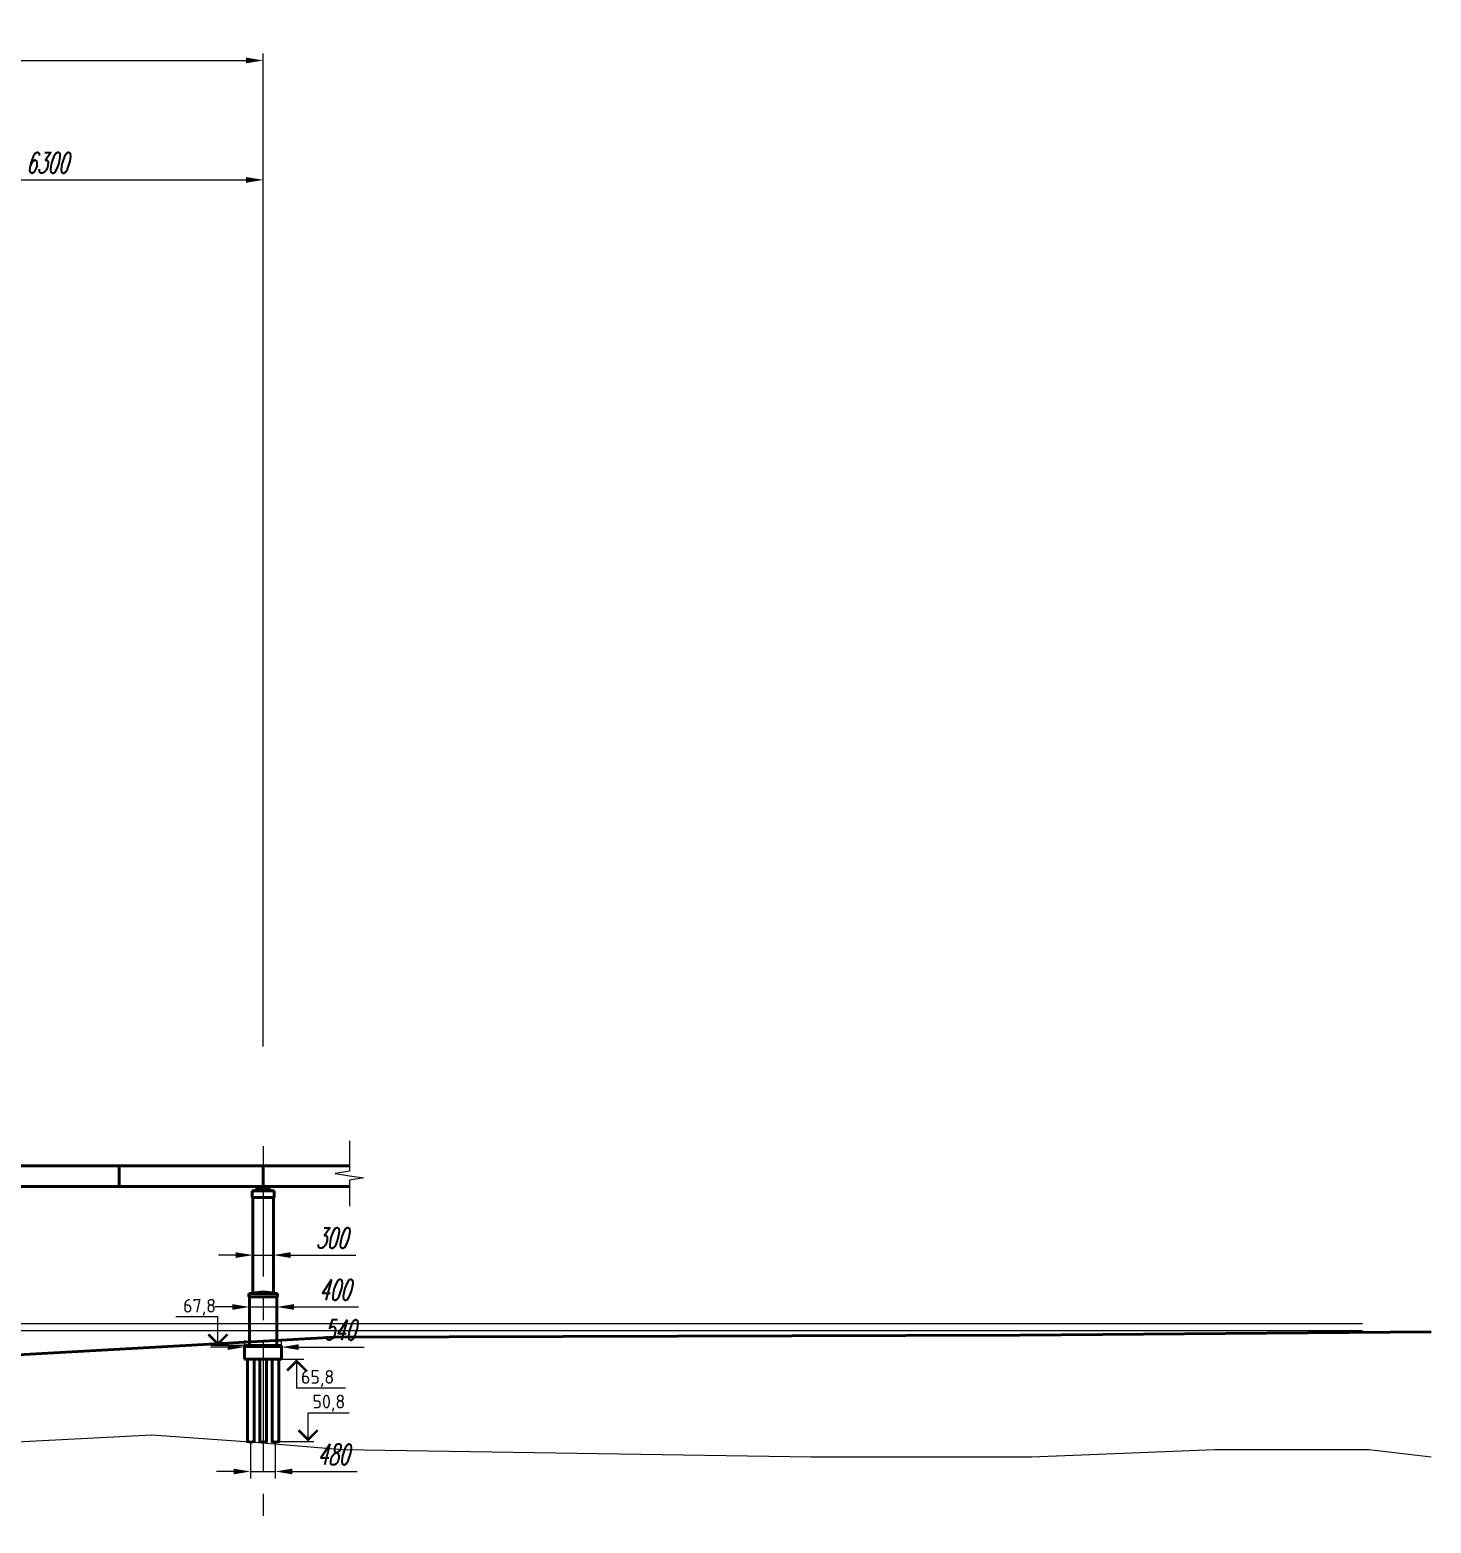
# Model space of a CAD drawing. Header units: millimetres. Extents: x 82 to 1107, y 39 to 638.
# Drawn here: x 759.4 to 964, y 419.6 to 637.6 of the extents above; entities that cross this region are included whole.
import ezdxf

# ---------------------------------------------------------------- set-up
doc = ezdxf.new("R2010")
doc.units = ezdxf.units.MM
doc.linetypes.add('CENTER2', pattern=[28.575, 19.05, -3.175, 3.175, -3.175])
for name, color, linetype, lineweight in [('2', 7, 'Continuous', 15), ('axis', 40, 'CENTER2', 20), ('dim', 4, 'Continuous', 25), ('elevation', 250, 'Continuous', 40)]:
    doc.layers.add(name, color=color, linetype=linetype, lineweight=lineweight)
doc.layers.add('const', color=251, linetype='Continuous', lineweight=0, plot=False)
doc.layers.add('water level', color=7, linetype='Continuous', lineweight=9, true_color=0x2099df)
doc.styles.add('GOST-2.304_Type-B', font='')
doc.styles.add('text-razm', font='simplex.shx', dxfattribs={"width": 0.6, "oblique": 15})
doc.styles.get('GOST-2.304_Type-B').set_extended_font_data('GOST Common')
doc.dimstyles.new('razm-001', dxfattribs={"dimtxt": 3, "dimasz": 2.5, "dimexe": 1, "dimexo": 0, "dimgap": 1, "dimtad": 1, "dimdec": 0, "dimlfac": 100, "dimzin": 1, "dimtxsty": 'text-razm', "dimcen": 2.5, "dimclrd": 256, "dimclre": 256, "dimclrt": 7, "dimaunit": 1, "dimadec": 0, "dimazin": 2, "dimtfac": 1, "dimtdec": 0, "dimtmove": 0, "dimatfit": 3, "dimfxl": 1, "dimlwd": 20, "dimlwe": 20, "dimarcsym": 0})

# ---------------------------------------------------------------- blocks, each defined once
blk = doc.blocks.new('*D33')
at = {"layer": 'Defpoints', "color": 0, "transparency": 16777216}
for p in [(793.5, 633.18), (101.29, 489.02), (793.5, 489.17)]:
    blk.add_point(p, dxfattribs=at)
at = {"layer": 'dim', "lineweight": 20, "transparency": 16777216}
for p, q in [((101.29, 489.02), (101.29, 634.18)), ((103.79, 633.18), (791, 633.18)), ((793.5, 489.17), (793.5, 634.18))]:
    blk.add_line(p, q, dxfattribs=at)
at = {"layer": 'dim', "transparency": 16777216}
for points in [[(103.79, 633.6), (103.79, 632.76), (101.29, 633.18)], [(791, 633.6), (791, 632.76), (793.5, 633.18)]]:
    blk.add_solid(points, dxfattribs=at)
at = {"layer": 'dim', "color": 7, "transparency": 16777216, "insert": (447.39, 635.68), "char_height": 3, "attachment_point": 5, "style": 'text-razm'}
blk.add_mtext('69220', dxfattribs=at)
blk = doc.blocks.new('*D34')
at = {"layer": 'Defpoints', "color": 0, "transparency": 16777216}
for p in [(793.5, 615.74), (730.5, 520.81), (793.5, 520.81)]:
    blk.add_point(p, dxfattribs=at)
at = {"layer": 'dim', "lineweight": 20, "transparency": 16777216}
for p, q in [((730.5, 520.81), (730.5, 616.74)), ((733, 615.74), (791, 615.74)), ((793.5, 520.81), (793.5, 616.74))]:
    blk.add_line(p, q, dxfattribs=at)
at = {"layer": 'dim', "transparency": 16777216}
for points in [[(733, 616.16), (733, 615.32), (730.5, 615.74)], [(791, 616.16), (791, 615.32), (793.5, 615.74)]]:
    blk.add_solid(points, dxfattribs=at)
at = {"layer": 'dim', "color": 7, "transparency": 16777216, "insert": (762, 618.24), "char_height": 3, "attachment_point": 5, "style": 'text-razm'}
blk.add_mtext('6300', dxfattribs=at)
blk = doc.blocks.new('*D51')
at = {"layer": 'Defpoints', "color": 0, "transparency": 16777216}
for p in [(792, 458.17), (795, 458.73), (795, 458.17)]:
    blk.add_point(p, dxfattribs=at)
at = {"layer": 'dim', "lineweight": 20, "transparency": 16777216}
for p, q in [((789.5, 458.73), (787, 458.73)), ((792, 458.17), (792, 459.73)), ((792, 458.73), (795, 458.73)), ((795, 458.17), (795, 459.73)), ((797.5, 458.73), (807.04, 458.73))]:
    blk.add_line(p, q, dxfattribs=at)
at = {"layer": 'dim', "transparency": 16777216}
for points in [[(789.5, 459.15), (789.5, 458.32), (792, 458.73)], [(797.5, 459.15), (797.5, 458.32), (795, 458.73)]]:
    blk.add_solid(points, dxfattribs=at)
at = {"layer": 'dim', "color": 7, "transparency": 16777216, "insert": (803.52, 461.23), "char_height": 3, "attachment_point": 5, "style": 'text-razm'}
blk.add_mtext('300', dxfattribs=at)
blk = doc.blocks.new('*D52')
at = {"layer": 'Defpoints', "color": 0, "transparency": 16777216}
for p in [(791.5, 451.38), (795.5, 451.24), (795.5, 451.16)]:
    blk.add_point(p, dxfattribs=at)
at = {"layer": 'dim', "lineweight": 20, "transparency": 16777216}
for p, q in [((791.5, 451.38), (791.5, 450.16)), ((789, 451.16), (786.5, 451.16)), ((791.5, 451.16), (795.5, 451.16)), ((795.5, 451.24), (795.5, 450.16)), ((798, 451.16), (807.42, 451.16))]:
    blk.add_line(p, q, dxfattribs=at)
at = {"layer": 'dim', "transparency": 16777216}
for points in [[(789, 451.58), (789, 450.74), (791.5, 451.16)], [(798, 451.58), (798, 450.74), (795.5, 451.16)]]:
    blk.add_solid(points, dxfattribs=at)
at = {"layer": 'dim', "color": 7, "transparency": 16777216, "insert": (803.96, 453.66), "char_height": 3, "attachment_point": 5, "style": 'text-razm'}
blk.add_mtext('400', dxfattribs=at)
blk = doc.blocks.new('*D53')
at = {"layer": 'Defpoints', "color": 0, "transparency": 16777216}
for p in [(796.2, 445.3), (790.8, 443.51), (796.2, 444.51)]:
    blk.add_point(p, dxfattribs=at)
at = {"layer": 'dim', "lineweight": 20, "transparency": 16777216}
for p, q in [((788.3, 445.3), (785.8, 445.3)), ((790.8, 443.51), (790.8, 446.3)), ((790.8, 445.3), (796.2, 445.3)), ((796.2, 444.51), (796.2, 446.3)), ((798.7, 445.3), (808.24, 445.3))]:
    blk.add_line(p, q, dxfattribs=at)
at = {"layer": 'dim', "transparency": 16777216}
for points in [[(788.3, 445.71), (788.3, 444.88), (790.8, 445.3)], [(798.7, 445.71), (798.7, 444.88), (796.2, 445.3)]]:
    blk.add_solid(points, dxfattribs=at)
at = {"layer": 'dim', "color": 7, "transparency": 16777216, "insert": (804.72, 447.8), "char_height": 3, "attachment_point": 5, "style": 'text-razm'}
blk.add_mtext('540', dxfattribs=at)
blk = doc.blocks.new('*D54')
at = {"layer": 'Defpoints', "color": 0, "transparency": 16777216}
for p in [(791.67, 431.43), (795.27, 431.43), (795.27, 427.13)]:
    blk.add_point(p, dxfattribs=at)
at = {"layer": 'dim', "lineweight": 20, "transparency": 16777216}
for p, q in [((791.67, 431.43), (791.67, 426.13)), ((795.27, 431.43), (795.27, 426.13)), ((789.17, 427.13), (786.67, 427.13)), ((791.67, 427.13), (795.27, 427.13)), ((797.77, 427.13), (807.2, 427.13))]:
    blk.add_line(p, q, dxfattribs=at)
at = {"layer": 'dim', "transparency": 16777216}
for points in [[(789.17, 427.55), (789.17, 426.72), (791.67, 427.13)], [(797.77, 427.55), (797.77, 426.72), (795.27, 427.13)]]:
    blk.add_solid(points, dxfattribs=at)
at = {"layer": 'dim', "color": 7, "transparency": 16777216, "insert": (803.74, 429.63), "char_height": 3, "attachment_point": 5, "style": 'text-razm'}
blk.add_mtext('480', dxfattribs=at)

msp = doc.modelspace()

# ---------------------------------------------------------------- linework, layer by layer
at = {"layer": '2', "linetype": 'Continuous'}
for p, q in [((786.899, 449.715), (780.756, 449.715)), ((786.899, 445.515), (786.899, 449.715)), ((790.89, 445.515), (785.849, 445.515)), ((796.197, 443.514), (799.435, 443.514)), ((798.385, 443.514), (798.385, 439.314)), ((805.539, 439.314), (798.385, 439.314)), ((800.064, 431.513), (800.064, 435.713)), ((800.064, 435.713), (806.032, 435.713)), ((795.797, 431.513), (800.915, 431.513))]:
    msp.add_line(p, q, dxfattribs=at)
at = {"layer": '2'}
for p, q in [((714.081, 429.278), (777.229, 432.485)), ((777.229, 432.485), (792.214, 431.416)), ((792.214, 431.416), (805.058, 430.347)), ((805.058, 430.347), (873.558, 429.278)), ((905.667, 429.278), (932.425, 430.347)), ((932.425, 430.347), (954.902, 430.347)), ((954.902, 430.347), (963.985, 429.278)), ((873.558, 429.278), (905.667, 429.278))]:
    msp.add_line(p, q, dxfattribs=at)
at = {"layer": '2', "color": 30}
msp.add_lwpolyline([(806.107, 475.427), (806.107, 470.993), (804.028, 470.66), (806.107, 470.328), (808.187, 469.995), (806.107, 469.662), (806.107, 465.884)], dxfattribs=at)
at = {"layer": '2', "linetype": 'Continuous'}
for points in [[(788.299, 447.163, 0.35, 0.35, 0), (786.899, 445.763, 0.35, 0.35, 0), (785.499, 447.163, 0.35, 0.35, 0)], [(796.985, 441.866, 0.35, 0.35, 0), (798.385, 443.266, 0.35, 0.35, 0), (799.785, 441.866, 0.35, 0.35, 0)], [(798.664, 433.161, 0.35, 0.35, 0), (800.064, 431.761, 0.35, 0.35, 0), (801.464, 433.161, 0.35, 0.35, 0)]]:
    msp.add_lwpolyline(points, format="xyseb", dxfattribs=at)
at = {"layer": 'axis'}
msp.add_line((793.497, 474.653), (793.497, 419.594), dxfattribs=at)
at = {"layer": 'const'}
msp.add_line((153.985, 447.746), (953.985, 447.746), dxfattribs=at)
at = {"layer": 'elevation'}
for p, q in [((791.897, 468.141), (793.497, 468.341)), ((791.897, 468.141), (795.097, 468.141)), ((791.897, 468.141), (791.897, 467.141)), ((791.897, 467.141), (795.097, 467.141)), ((791.997, 467.141), (791.997, 453.216)), ((795.097, 468.141), (793.497, 468.341)), ((794.997, 467.141), (794.997, 453.216)), ((795.097, 468.141), (795.097, 467.141)), ((793.497, 453.391), (791.397, 453.146)), ((791.397, 453.146), (795.597, 453.146)), ((791.397, 453.146), (791.397, 452.646)), ((791.397, 452.646), (795.597, 452.646)), ((791.497, 445.514), (791.497, 452.646)), ((793.497, 453.391), (795.597, 453.146)), ((795.497, 452.646), (795.497, 445.514)), ((795.597, 453.146), (795.597, 452.646)), ((791.497, 449.513), (791.497, 445.514)), ((791.497, 447.607), (791.497, 447.107)), ((795.497, 447.607), (795.497, 447.107)), ((796.197, 445.514), (790.797, 445.514)), ((790.797, 445.514), (790.797, 443.514)), ((796.197, 445.514), (796.197, 443.514)), ((796.197, 443.514), (790.797, 443.514))]:
    msp.add_line(p, q, dxfattribs=at)
at = {"layer": 'elevation', "color": 7}
for p, q in [((803.985, 446.746), (903.985, 447.046)), ((903.985, 447.046), (963.985, 447.546)), ((713.977, 441.746), (803.985, 446.746))]:
    msp.add_line(p, q, dxfattribs=at)
at = {"layer": 'elevation'}
for points in [[(772.497, 471.746), (751.497, 471.746), (751.497, 468.746), (772.497, 468.746)], [(793.497, 471.746), (772.497, 471.746), (772.497, 468.746), (793.497, 468.746)]]:
    msp.add_lwpolyline(points, close=True, dxfattribs=at)
for points in [[(806.107, 471.746), (793.497, 471.746), (793.497, 468.746), (806.107, 468.746)], [(792.596, 468.228), (792.596, 468.661), (794.398, 468.661), (794.398, 468.228)], [(792.197, 443.514), (792.197, 431.513), (791.721, 431.429), (791.197, 431.513), (791.197, 443.514)], [(793.997, 443.514), (793.997, 431.513), (793.521, 431.429), (792.997, 431.513), (792.997, 443.514)], [(795.797, 443.514), (795.797, 431.513), (795.321, 431.429), (794.797, 431.513), (794.797, 443.514)]]:
    msp.add_lwpolyline(points, dxfattribs=at)
at = {"layer": 'water level'}
msp.add_line((153.985, 448.746), (953.985, 448.746), dxfattribs=at)

# ---------------------------------------------------------------- texts
at = {"layer": '2', "linetype": 'Continuous', "style": 'GOST-2.304_Type-B'}
for s, p in [('67,8', (781.806, 450.345)), ('65,8', (799.015, 439.944)), ('50,8', (800.694, 436.343))]:
    msp.add_text(s, height=2, dxfattribs=at).set_placement(p)

# ---------------------------------------------------------------- dimensions: what is measured, and where the dimension line sits
at = {"layer": 'dim'}
for base, p1, p2, picture, middle in [((793.497, 633.178), (101.288, 489.022), (793.497, 489.172), '*D33', (447.392, 635.678)), ((793.497, 615.741), (730.497, 520.807), (793.497, 520.807), '*D34', (761.997, 618.241)), ((794.997, 458.734), (791.997, 458.172), (794.997, 458.172), '*D51', (803.517, 461.234)), ((795.497, 451.16), (791.497, 451.377), (795.497, 451.239), '*D52', (803.96, 453.66)), ((796.197, 445.296), (790.797, 443.514), (796.197, 444.514), '*D53', (804.717, 447.796))]:
    dim = msp.add_linear_dim(base=base, p1=p1, p2=p2, dimstyle='razm-001', override={"dimrnd": 5}, dxfattribs=at)
    dim.commit()
    dim.dimension.update_dxf_attribs({"geometry": picture, "text_midpoint": middle})
dim = msp.add_linear_dim(base=(795.272, 427.134), p1=(791.672, 431.429), p2=(795.272, 431.429), text='480', dimstyle='razm-001', override={"dimrnd": 5}, dxfattribs=at)
dim.commit()
dim.dimension.update_dxf_attribs({"geometry": '*D54', "text_midpoint": (803.735, 429.634)})

doc.saveas('drawing.dxf')
